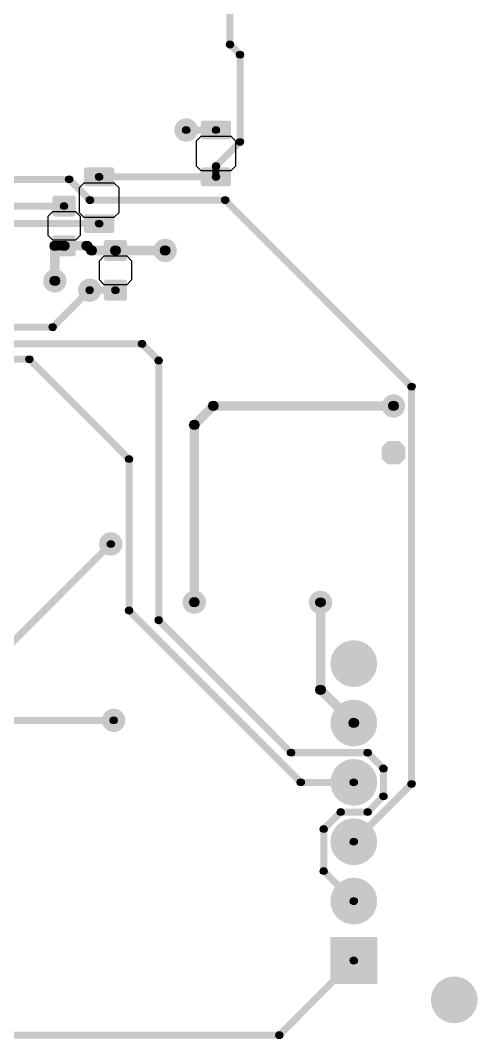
# Model space of a CAD drawing. Header units: millimetres. Extents: x 0 to 3.58, y 0 to 2.95.
# Drawn here: x 2.812 to 3.583, y 0.053 to 1.767 of the extents above; entities that cross this region are included whole.
import ezdxf

# ---------------------------------------------------------------- set-up
doc = ezdxf.new("R2010")
doc.units = ezdxf.units.MM
doc.header["$MEASUREMENT"] = 0
for name, color, linetype in [('BottomLayer', 5, 'Continuous'), ('PadHoleLayer', 156, 'Continuous'), ('ViaHoleLayer', 16, 'Continuous')]:
    doc.layers.add(name, color=color, linetype=linetype)

# ---------------------------------------------------------------- blocks, each defined once
blk = doc.blocks.new('CON__PLS_6_8')
at = {"layer": 'BottomLayer'}
blk.add_hatch(color=5, dxfattribs=at).paths.add_polyline_path([(-0.2894, 0.0394), (-0.2106, 0.0394), (-0.2106, -0.0394), (-0.2894, -0.0394)])
h = blk.add_hatch(color=5, dxfattribs=at)
edge = h.paths.add_edge_path()
edge.add_arc((-0.15, 0), 0.0394, 0, 360)
h = blk.add_hatch(color=5, dxfattribs=at)
edge = h.paths.add_edge_path()
edge.add_arc((-0.05, 0), 0.0394, 0, 360)
h = blk.add_hatch(color=5, dxfattribs=at)
edge = h.paths.add_edge_path()
edge.add_arc((0.05, 0), 0.0394, 0, 360)
h = blk.add_hatch(color=5, dxfattribs=at)
edge = h.paths.add_edge_path()
edge.add_arc((0.15, 0), 0.0394, 0, 360)
h = blk.add_hatch(color=5, dxfattribs=at)
edge = h.paths.add_edge_path()
edge.add_arc((0.25, 0), 0.0394, 0, 360)
at = {"layer": 'PadHoleLayer'}
h = blk.add_hatch(color=156, dxfattribs=at)
edge = h.paths.add_edge_path()
edge.add_arc((-0.25, 0), 0.0217, 0, 360)
h = blk.add_hatch(color=156, dxfattribs=at)
edge = h.paths.add_edge_path()
edge.add_arc((-0.15, 0), 0.0217, 0, 360)
h = blk.add_hatch(color=156, dxfattribs=at)
edge = h.paths.add_edge_path()
edge.add_arc((-0.05, 0), 0.0217, 0, 360)
h = blk.add_hatch(color=156, dxfattribs=at)
edge = h.paths.add_edge_path()
edge.add_arc((0.05, 0), 0.0217, 0, 360)
h = blk.add_hatch(color=156, dxfattribs=at)
edge = h.paths.add_edge_path()
edge.add_arc((0.15, 0), 0.0217, 0, 360)
h = blk.add_hatch(color=156, dxfattribs=at)
edge = h.paths.add_edge_path()
edge.add_arc((0.25, 0), 0.0217, 0, 360)
blk = doc.blocks.new('RES0805_B_26')
at = {"layer": 'BottomLayer'}
h = blk.add_hatch(color=5, dxfattribs=at)
edge = h.paths.add_edge_path()
edge.add_arc((-0.0276, 0.0217), 0.00394, 0, 90)
edge.add_line((-0.0276, 0.0256), (-0.0512, 0.0256))
edge.add_arc((-0.0512, 0.0217), 0.00394, 90, 180)
edge.add_line((-0.0551, 0.0217), (-0.0551, -0.0217))
edge.add_arc((-0.0512, -0.0217), 0.00394, 180, 270)
edge.add_line((-0.0512, -0.0256), (-0.0276, -0.0256))
edge.add_arc((-0.0276, -0.0217), 0.00394, 270, 360)
edge.add_line((-0.0236, -0.0217), (-0.0236, 0.0217))
h = blk.add_hatch(color=5, dxfattribs=at)
edge = h.paths.add_edge_path()
edge.add_arc((0.0512, 0.0217), 0.00394, 0, 90)
edge.add_line((0.0512, 0.0256), (0.0276, 0.0256))
edge.add_arc((0.0276, 0.0217), 0.00394, 90, 180)
edge.add_line((0.0236, 0.0217), (0.0236, -0.0217))
edge.add_arc((0.0276, -0.0217), 0.00394, 180, 270)
edge.add_line((0.0276, -0.0256), (0.0512, -0.0256))
edge.add_arc((0.0512, -0.0217), 0.00394, 270, 360)
edge.add_line((0.0551, -0.0217), (0.0551, 0.0217))
for p, q in [((-0.0207, 0.0335), (-0.0285, 0.0256)), ((-0.0285, 0.0256), (-0.0285, -0.0256)), ((0.0207, 0.0335), (-0.0207, 0.0335)), ((0.0285, 0.0256), (0.0207, 0.0335)), ((0.0285, -0.0256), (0.0285, 0.0256)), ((-0.0285, -0.0256), (-0.0207, -0.0335)), ((-0.0207, -0.0335), (0.0207, -0.0335)), ((0.0207, -0.0335), (0.0285, -0.0256))]:
    blk.add_line(p, q, dxfattribs=at)
blk = doc.blocks.new('RES0805_B_32')
at = {"layer": 'BottomLayer'}
h = blk.add_hatch(color=5, dxfattribs=at)
edge = h.paths.add_edge_path()
edge.add_arc((-0.0276, 0.0217), 0.00394, 0, 90)
edge.add_line((-0.0276, 0.0256), (-0.0512, 0.0256))
edge.add_arc((-0.0512, 0.0217), 0.00394, 90, 180)
edge.add_line((-0.0551, 0.0217), (-0.0551, -0.0217))
edge.add_arc((-0.0512, -0.0217), 0.00394, 180, 270)
edge.add_line((-0.0512, -0.0256), (-0.0276, -0.0256))
edge.add_arc((-0.0276, -0.0217), 0.00394, 270, 360)
edge.add_line((-0.0236, -0.0217), (-0.0236, 0.0217))
h = blk.add_hatch(color=5, dxfattribs=at)
edge = h.paths.add_edge_path()
edge.add_arc((0.0512, 0.0217), 0.00394, 0, 90)
edge.add_line((0.0512, 0.0256), (0.0276, 0.0256))
edge.add_arc((0.0276, 0.0217), 0.00394, 90, 180)
edge.add_line((0.0236, 0.0217), (0.0236, -0.0217))
edge.add_arc((0.0276, -0.0217), 0.00394, 180, 270)
edge.add_line((0.0276, -0.0256), (0.0512, -0.0256))
edge.add_arc((0.0512, -0.0217), 0.00394, 270, 360)
edge.add_line((0.0551, -0.0217), (0.0551, 0.0217))
for p, q in [((-0.0207, 0.0335), (-0.0285, 0.0256)), ((-0.0285, 0.0256), (-0.0285, -0.0256)), ((0.0207, 0.0335), (-0.0207, 0.0335)), ((0.0285, 0.0256), (0.0207, 0.0335)), ((0.0285, -0.0256), (0.0285, 0.0256)), ((-0.0285, -0.0256), (-0.0207, -0.0335)), ((-0.0207, -0.0335), (0.0207, -0.0335)), ((0.0207, -0.0335), (0.0285, -0.0256))]:
    blk.add_line(p, q, dxfattribs=at)
blk = doc.blocks.new('CAP__D5C2H11_59')
at = {"layer": 'BottomLayer'}
blk.add_hatch(color=5, dxfattribs=at).paths.add_polyline_path([(-0.0295, 0.0197), (-0.0492, 0.0197), (-0.0591, 0.0098), (-0.0591, -0.0098), (-0.0492, -0.0197), (-0.0295, -0.0197), (-0.0197, -0.0098), (-0.0197, 0.0098)])
h = blk.add_hatch(color=5, dxfattribs=at)
edge = h.paths.add_edge_path()
edge.add_arc((0.0394, 0), 0.0197, 0, 360)
at = {"layer": 'PadHoleLayer'}
h = blk.add_hatch(color=156, dxfattribs=at)
edge = h.paths.add_edge_path()
edge.add_arc((-0.0394, 0), 0.0118, 0, 360)
h = blk.add_hatch(color=156, dxfattribs=at)
edge = h.paths.add_edge_path()
edge.add_arc((0.0394, 0), 0.0118, 0, 360)
blk = doc.blocks.new('CAPC1608X90N_B_74')
at = {"layer": 'BottomLayer'}
h = blk.add_hatch(color=5, dxfattribs=at)
edge = h.paths.add_edge_path()
edge.add_arc((-0.0202, 0.0153), 0.00443, 0, 90)
edge.add_line((-0.0202, 0.0197), (-0.0468, 0.0197))
edge.add_arc((-0.0468, 0.0153), 0.00443, 90, 180)
edge.add_line((-0.0512, 0.0153), (-0.0512, -0.0153))
edge.add_arc((-0.0468, -0.0153), 0.00443, 180, 270)
edge.add_line((-0.0468, -0.0197), (-0.0202, -0.0197))
edge.add_arc((-0.0202, -0.0153), 0.00443, 270, 360)
edge.add_line((-0.0157, -0.0153), (-0.0157, 0.0153))
h = blk.add_hatch(color=5, dxfattribs=at)
edge = h.paths.add_edge_path()
edge.add_arc((0.0468, 0.0153), 0.00443, 0, 90)
edge.add_line((0.0468, 0.0197), (0.0202, 0.0197))
edge.add_arc((0.0202, 0.0153), 0.00443, 90, 180)
edge.add_line((0.0157, 0.0153), (0.0157, -0.0153))
edge.add_arc((0.0202, -0.0153), 0.00443, 180, 270)
edge.add_line((0.0202, -0.0197), (0.0468, -0.0197))
edge.add_arc((0.0468, -0.0153), 0.00443, 270, 360)
edge.add_line((0.0512, -0.0153), (0.0512, 0.0153))
for p, q in [((-0.0157, 0.0276), (-0.0236, 0.0197)), ((-0.0236, 0.0197), (-0.0236, -0.0197)), ((0.0157, 0.0276), (-0.0157, 0.0276)), ((0.0236, 0.0197), (0.0157, 0.0276)), ((0.0236, -0.0197), (0.0236, 0.0197)), ((-0.0236, -0.0197), (-0.0157, -0.0276)), ((-0.0157, -0.0276), (0.0157, -0.0276)), ((0.0157, -0.0276), (0.0236, -0.0197))]:
    blk.add_line(p, q, dxfattribs=at)
blk = doc.blocks.new('CAPC1608X90N_B_76')
at = {"layer": 'BottomLayer'}
h = blk.add_hatch(color=5, dxfattribs=at)
edge = h.paths.add_edge_path()
edge.add_arc((-0.0202, 0.0153), 0.00443, 0, 90)
edge.add_line((-0.0202, 0.0197), (-0.0468, 0.0197))
edge.add_arc((-0.0468, 0.0153), 0.00443, 90, 180)
edge.add_line((-0.0512, 0.0153), (-0.0512, -0.0153))
edge.add_arc((-0.0468, -0.0153), 0.00443, 180, 270)
edge.add_line((-0.0468, -0.0197), (-0.0202, -0.0197))
edge.add_arc((-0.0202, -0.0153), 0.00443, 270, 360)
edge.add_line((-0.0157, -0.0153), (-0.0157, 0.0153))
h = blk.add_hatch(color=5, dxfattribs=at)
edge = h.paths.add_edge_path()
edge.add_arc((0.0468, 0.0153), 0.00443, 0, 90)
edge.add_line((0.0468, 0.0197), (0.0202, 0.0197))
edge.add_arc((0.0202, 0.0153), 0.00443, 90, 180)
edge.add_line((0.0157, 0.0153), (0.0157, -0.0153))
edge.add_arc((0.0202, -0.0153), 0.00443, 180, 270)
edge.add_line((0.0202, -0.0197), (0.0468, -0.0197))
edge.add_arc((0.0468, -0.0153), 0.00443, 270, 360)
edge.add_line((0.0512, -0.0153), (0.0512, 0.0153))
for p, q in [((-0.0157, 0.0276), (-0.0236, 0.0197)), ((-0.0236, 0.0197), (-0.0236, -0.0197)), ((0.0157, 0.0276), (-0.0157, 0.0276)), ((0.0236, 0.0197), (0.0157, 0.0276)), ((0.0236, -0.0197), (0.0236, 0.0197)), ((-0.0236, -0.0197), (-0.0157, -0.0276)), ((-0.0157, -0.0276), (0.0157, -0.0276)), ((0.0157, -0.0276), (0.0236, -0.0197))]:
    blk.add_line(p, q, dxfattribs=at)

msp = doc.modelspace()

# ---------------------------------------------------------------- hatches: boundary and pattern name
at = {"layer": 'BottomLayer'}
for points in [[(3.1713, 1.7267), (3.1594, 1.7267), (3.1594, 1.8543), (3.1713, 1.8543)], [(3.1612, 1.7225), (3.1695, 1.7308), (3.1865, 1.7139), (3.1781, 1.7055)], [(3.1882, 1.5627), (3.1764, 1.5627), (3.1764, 1.7097), (3.1882, 1.7097)], [(3.0913, 1.5768), (3.0913, 1.5886), (3.0917, 1.5886), (3.0917, 1.5768)], [(3.0917, 1.5768), (3.0917, 1.5886), (3.1417, 1.5886), (3.1417, 1.5768)], [(3.1459, 1.5179), (3.1376, 1.5263), (3.1781, 1.5668), (3.1865, 1.5585)], [(2.9449, 1.498), (2.9449, 1.5098), (3.1417, 1.5098), (3.1417, 1.498)], [(3.1476, 1.5039), (3.1358, 1.5039), (3.1358, 1.5221), (3.1476, 1.5221)], [(2.2524, 1.4937), (2.2524, 1.5055), (2.8944, 1.5055), (2.8944, 1.4937)], [(2.8902, 1.4954), (2.8986, 1.5038), (2.9335, 1.4688), (2.9251, 1.4605)], [(2.4623, 1.4488), (2.4623, 1.4606), (2.8858, 1.4606), (2.8858, 1.4488)], [(2.9293, 1.4588), (2.9293, 1.4706), (3.1573, 1.4706), (3.1573, 1.4588)], [(3.1531, 1.4605), (3.1615, 1.4688), (3.4755, 1.1548), (3.4671, 1.1465)], [(2.7239, 1.4193), (2.7239, 1.4311), (2.9449, 1.4311), (2.9449, 1.4193)], [(2.8703, 1.3799), (2.8703, 1.3957), (2.8858, 1.3957), (2.8858, 1.3799)], [(2.8858, 1.3799), (2.8858, 1.3957), (2.9243, 1.3957), (2.9243, 1.3799)], [(2.9188, 1.3822), (2.9299, 1.3934), (2.9378, 1.3855), (2.9266, 1.3744)], [(2.8782, 1.3287), (2.8624, 1.3287), (2.8624, 1.3878), (2.8782, 1.3878)], [(2.9322, 1.372), (2.9322, 1.3878), (2.9724, 1.3878), (2.9724, 1.372)], [(2.9724, 1.372), (2.9724, 1.3878), (3.0561, 1.3878), (3.0561, 1.372)], [(2.8709, 1.2465), (2.8625, 1.2548), (2.9248, 1.3172), (2.9332, 1.3088)], [(2.929, 1.3071), (2.929, 1.3189), (2.9724, 1.3189), (2.9724, 1.3071)], [(2.5256, 1.2448), (2.5256, 1.2566), (2.8667, 1.2566), (2.8667, 1.2448)], [(2.5563, 1.2168), (2.5563, 1.2286), (3.0173, 1.2286), (3.0173, 1.2168)], [(3.0131, 1.2185), (3.0215, 1.2268), (3.0495, 1.1988), (3.0411, 1.1905)], [(2.5724, 1.1908), (2.5724, 1.2026), (2.8273, 1.2026), (2.8273, 1.1908)], [(2.8231, 1.1925), (2.8315, 1.2008), (2.9995, 1.0328), (2.9911, 1.0245)], [(3.0512, 0.7573), (3.0394, 0.7573), (3.0394, 1.1947), (3.0512, 1.1947)], [(3.4772, 0.4816), (3.4654, 0.4816), (3.4654, 1.1507), (3.4772, 1.1507)], [(3.1109, 1.0805), (3.0998, 1.0917), (3.1318, 1.1237), (3.1429, 1.1125)], [(3.1373, 1.1102), (3.1373, 1.126), (3.4409, 1.126), (3.4409, 1.1102)], [(3.1132, 0.7877), (3.0974, 0.7877), (3.0974, 1.0861), (3.1132, 1.0861)], [(3.0012, 0.7737), (2.9894, 0.7737), (2.9894, 1.0287), (3.0012, 1.0287)], [(2.7876, 0.7005), (2.7793, 0.7089), (2.9604, 0.89), (2.9687, 0.8817)], [(2.9911, 0.7695), (2.9995, 0.7778), (3.2889, 0.4884), (3.2806, 0.4801)], [(3.3258, 0.6403), (3.3101, 0.6403), (3.3101, 0.7874), (3.3258, 0.7874)], [(3.0411, 0.7531), (3.0495, 0.7614), (3.2725, 0.5384), (3.2641, 0.5301)], [(3.3124, 0.6348), (3.3235, 0.6459), (3.3796, 0.5898), (3.3684, 0.5787)], [(2.797, 0.5828), (2.797, 0.5946), (2.9694, 0.5946), (2.9694, 0.5828)], [(3.2683, 0.5283), (3.2683, 0.5402), (3.3973, 0.5402), (3.3973, 0.5283)], [(3.3931, 0.5301), (3.4015, 0.5384), (3.4282, 0.5117), (3.4198, 0.5034)], [(3.4299, 0.4609), (3.4181, 0.4609), (3.4181, 0.5076), (3.4299, 0.5076)], [(3.2847, 0.4783), (3.2847, 0.4902), (3.374, 0.4902), (3.374, 0.4783)], [(3.3782, 0.3801), (3.3698, 0.3884), (3.4671, 0.4857), (3.4755, 0.4774)], [(3.4015, 0.4301), (3.3931, 0.4384), (3.4198, 0.4651), (3.4282, 0.4568)], [(3.3275, 0.4015), (3.3191, 0.4098), (3.3477, 0.4384), (3.3561, 0.4301)], [(3.3519, 0.4283), (3.3519, 0.4402), (3.3973, 0.4402), (3.3973, 0.4283)], [(3.3292, 0.3349), (3.3174, 0.3349), (3.3174, 0.4057), (3.3292, 0.4057)], [(3.3191, 0.3308), (3.3275, 0.3391), (3.3782, 0.2884), (3.3698, 0.2801)], [(3.2526, 0.0545), (3.2443, 0.0628), (3.3698, 0.1884), (3.3782, 0.1801)], [(0.4323, 0.0528), (0.4323, 0.0646), (3.2484, 0.0646), (3.2484, 0.0528)]]:
    msp.add_hatch(color=5, dxfattribs=at).paths.add_polyline_path(points)
h = msp.add_hatch(color=5, dxfattribs=at)
edge = h.paths.add_edge_path()
edge.add_arc((3.1653, 1.7267), 0.00591, 0, 360)
h = msp.add_hatch(color=5, dxfattribs=at)
edge = h.paths.add_edge_path()
edge.add_arc((3.1653, 1.7267), 0.00591, 0, 360)
h = msp.add_hatch(color=5, dxfattribs=at)
edge = h.paths.add_edge_path()
edge.add_arc((3.1823, 1.7097), 0.00591, 0, 360)
h = msp.add_hatch(color=5, dxfattribs=at)
edge = h.paths.add_edge_path()
edge.add_arc((3.1823, 1.7097), 0.00591, 0, 360)
h = msp.add_hatch(color=5, dxfattribs=at)
edge = h.paths.add_edge_path()
edge.add_arc((3.0913, 1.5827), 0.0197, 0, 360)
h = msp.add_hatch(color=5, dxfattribs=at)
edge = h.paths.add_edge_path()
edge.add_arc((3.0917, 1.5827), 0.0197, 0, 360)
h = msp.add_hatch(color=5, dxfattribs=at)
edge = h.paths.add_edge_path()
edge.add_arc((3.0913, 1.5827), 0.00591, 0, 360)
h = msp.add_hatch(color=5, dxfattribs=at)
edge = h.paths.add_edge_path()
edge.add_arc((3.0917, 1.5827), 0.00591, 0, 360)
h = msp.add_hatch(color=5, dxfattribs=at)
edge = h.paths.add_edge_path()
edge.add_arc((3.0917, 1.5827), 0.00591, 0, 360)
h = msp.add_hatch(color=5, dxfattribs=at)
edge = h.paths.add_edge_path()
edge.add_arc((3.1417, 1.5827), 0.00591, 0, 360)
h = msp.add_hatch(color=5, dxfattribs=at)
edge = h.paths.add_edge_path()
edge.add_arc((3.1823, 1.5627), 0.00591, 0, 360)
h = msp.add_hatch(color=5, dxfattribs=at)
edge = h.paths.add_edge_path()
edge.add_arc((3.1823, 1.5627), 0.00591, 0, 360)
h = msp.add_hatch(color=5, dxfattribs=at)
edge = h.paths.add_edge_path()
edge.add_arc((3.1417, 1.5221), 0.00591, 0, 360)
h = msp.add_hatch(color=5, dxfattribs=at)
edge = h.paths.add_edge_path()
edge.add_arc((3.1417, 1.5221), 0.00591, 0, 360)
h = msp.add_hatch(color=5, dxfattribs=at)
edge = h.paths.add_edge_path()
edge.add_arc((2.9449, 1.5039), 0.00591, 0, 360)
h = msp.add_hatch(color=5, dxfattribs=at)
edge = h.paths.add_edge_path()
edge.add_arc((3.1417, 1.5039), 0.00591, 0, 360)
h = msp.add_hatch(color=5, dxfattribs=at)
edge = h.paths.add_edge_path()
edge.add_arc((3.1417, 1.5039), 0.00591, 0, 360)
h = msp.add_hatch(color=5, dxfattribs=at)
edge = h.paths.add_edge_path()
edge.add_arc((2.8944, 1.4996), 0.00591, 0, 360)
h = msp.add_hatch(color=5, dxfattribs=at)
edge = h.paths.add_edge_path()
edge.add_arc((2.8944, 1.4996), 0.00591, 0, 360)
h = msp.add_hatch(color=5, dxfattribs=at)
edge = h.paths.add_edge_path()
edge.add_arc((2.8858, 1.4547), 0.00591, 0, 360)
h = msp.add_hatch(color=5, dxfattribs=at)
edge = h.paths.add_edge_path()
edge.add_arc((2.9293, 1.4647), 0.00591, 0, 360)
h = msp.add_hatch(color=5, dxfattribs=at)
edge = h.paths.add_edge_path()
edge.add_arc((2.9293, 1.4647), 0.00591, 0, 360)
h = msp.add_hatch(color=5, dxfattribs=at)
edge = h.paths.add_edge_path()
edge.add_arc((3.1573, 1.4647), 0.00591, 0, 360)
h = msp.add_hatch(color=5, dxfattribs=at)
edge = h.paths.add_edge_path()
edge.add_arc((3.1573, 1.4647), 0.00591, 0, 360)
h = msp.add_hatch(color=5, dxfattribs=at)
edge = h.paths.add_edge_path()
edge.add_arc((2.9449, 1.4252), 0.00591, 0, 360)
h = msp.add_hatch(color=5, dxfattribs=at)
edge = h.paths.add_edge_path()
edge.add_arc((2.8703, 1.3878), 0.00787, 0, 360)
h = msp.add_hatch(color=5, dxfattribs=at)
edge = h.paths.add_edge_path()
edge.add_arc((2.8703, 1.3878), 0.00787, 0, 360)
h = msp.add_hatch(color=5, dxfattribs=at)
edge = h.paths.add_edge_path()
edge.add_arc((2.8858, 1.3878), 0.00787, 0, 360)
h = msp.add_hatch(color=5, dxfattribs=at)
edge = h.paths.add_edge_path()
edge.add_arc((2.8858, 1.3878), 0.00787, 0, 360)
h = msp.add_hatch(color=5, dxfattribs=at)
edge = h.paths.add_edge_path()
edge.add_arc((2.9243, 1.3878), 0.00787, 0, 360)
h = msp.add_hatch(color=5, dxfattribs=at)
edge = h.paths.add_edge_path()
edge.add_arc((2.9243, 1.3878), 0.00787, 0, 360)
h = msp.add_hatch(color=5, dxfattribs=at)
edge = h.paths.add_edge_path()
edge.add_arc((3.0561, 1.3799), 0.0197, 0, 360)
h = msp.add_hatch(color=5, dxfattribs=at)
edge = h.paths.add_edge_path()
edge.add_arc((2.9322, 1.3799), 0.00787, 0, 360)
h = msp.add_hatch(color=5, dxfattribs=at)
edge = h.paths.add_edge_path()
edge.add_arc((2.9322, 1.3799), 0.00787, 0, 360)
h = msp.add_hatch(color=5, dxfattribs=at)
edge = h.paths.add_edge_path()
edge.add_arc((2.9724, 1.3799), 0.00787, 0, 360)
h = msp.add_hatch(color=5, dxfattribs=at)
edge = h.paths.add_edge_path()
edge.add_arc((2.9724, 1.3799), 0.00787, 0, 360)
h = msp.add_hatch(color=5, dxfattribs=at)
edge = h.paths.add_edge_path()
edge.add_arc((3.0561, 1.3799), 0.00787, 0, 360)
h = msp.add_hatch(color=5, dxfattribs=at)
edge = h.paths.add_edge_path()
edge.add_arc((2.8703, 1.3287), 0.0197, 0, 360)
h = msp.add_hatch(color=5, dxfattribs=at)
edge = h.paths.add_edge_path()
edge.add_arc((2.8703, 1.3287), 0.00787, 0, 360)
h = msp.add_hatch(color=5, dxfattribs=at)
edge = h.paths.add_edge_path()
edge.add_arc((2.929, 1.313), 0.0197, 0, 360)
h = msp.add_hatch(color=5, dxfattribs=at)
edge = h.paths.add_edge_path()
edge.add_arc((2.929, 1.313), 0.00591, 0, 360)
h = msp.add_hatch(color=5, dxfattribs=at)
edge = h.paths.add_edge_path()
edge.add_arc((2.929, 1.313), 0.00591, 0, 360)
h = msp.add_hatch(color=5, dxfattribs=at)
edge = h.paths.add_edge_path()
edge.add_arc((2.9724, 1.313), 0.00591, 0, 360)
h = msp.add_hatch(color=5, dxfattribs=at)
edge = h.paths.add_edge_path()
edge.add_arc((2.8667, 1.2507), 0.00591, 0, 360)
h = msp.add_hatch(color=5, dxfattribs=at)
edge = h.paths.add_edge_path()
edge.add_arc((2.8667, 1.2507), 0.00591, 0, 360)
h = msp.add_hatch(color=5, dxfattribs=at)
edge = h.paths.add_edge_path()
edge.add_arc((3.0173, 1.2227), 0.00591, 0, 360)
h = msp.add_hatch(color=5, dxfattribs=at)
edge = h.paths.add_edge_path()
edge.add_arc((3.0173, 1.2227), 0.00591, 0, 360)
h = msp.add_hatch(color=5, dxfattribs=at)
edge = h.paths.add_edge_path()
edge.add_arc((2.8273, 1.1967), 0.00591, 0, 360)
h = msp.add_hatch(color=5, dxfattribs=at)
edge = h.paths.add_edge_path()
edge.add_arc((2.8273, 1.1967), 0.00591, 0, 360)
h = msp.add_hatch(color=5, dxfattribs=at)
edge = h.paths.add_edge_path()
edge.add_arc((3.0453, 1.1947), 0.00591, 0, 360)
h = msp.add_hatch(color=5, dxfattribs=at)
edge = h.paths.add_edge_path()
edge.add_arc((3.0453, 1.1947), 0.00591, 0, 360)
h = msp.add_hatch(color=5, dxfattribs=at)
edge = h.paths.add_edge_path()
edge.add_arc((3.4713, 1.1507), 0.00591, 0, 360)
h = msp.add_hatch(color=5, dxfattribs=at)
edge = h.paths.add_edge_path()
edge.add_arc((3.4713, 1.1507), 0.00591, 0, 360)
h = msp.add_hatch(color=5, dxfattribs=at)
edge = h.paths.add_edge_path()
edge.add_arc((3.1373, 1.1181), 0.00787, 0, 360)
h = msp.add_hatch(color=5, dxfattribs=at)
edge = h.paths.add_edge_path()
edge.add_arc((3.1373, 1.1181), 0.00787, 0, 360)
h = msp.add_hatch(color=5, dxfattribs=at)
edge = h.paths.add_edge_path()
edge.add_arc((3.4409, 1.1181), 0.00787, 0, 360)
h = msp.add_hatch(color=5, dxfattribs=at)
edge = h.paths.add_edge_path()
edge.add_arc((3.1053, 1.0861), 0.00787, 0, 360)
h = msp.add_hatch(color=5, dxfattribs=at)
edge = h.paths.add_edge_path()
edge.add_arc((3.1053, 1.0861), 0.00787, 0, 360)
h = msp.add_hatch(color=5, dxfattribs=at)
edge = h.paths.add_edge_path()
edge.add_arc((2.9953, 1.0287), 0.00591, 0, 360)
h = msp.add_hatch(color=5, dxfattribs=at)
edge = h.paths.add_edge_path()
edge.add_arc((2.9953, 1.0287), 0.00591, 0, 360)
h = msp.add_hatch(color=5, dxfattribs=at)
edge = h.paths.add_edge_path()
edge.add_arc((2.9646, 0.8858), 0.0197, 0, 360)
h = msp.add_hatch(color=5, dxfattribs=at)
edge = h.paths.add_edge_path()
edge.add_arc((2.9646, 0.8858), 0.00591, 0, 360)
h = msp.add_hatch(color=5, dxfattribs=at)
edge = h.paths.add_edge_path()
edge.add_arc((3.1053, 0.7877), 0.0197, 0, 360)
h = msp.add_hatch(color=5, dxfattribs=at)
edge = h.paths.add_edge_path()
edge.add_arc((3.3179, 0.7874), 0.0197, 0, 360)
h = msp.add_hatch(color=5, dxfattribs=at)
edge = h.paths.add_edge_path()
edge.add_arc((3.1053, 0.7877), 0.00787, 0, 360)
h = msp.add_hatch(color=5, dxfattribs=at)
edge = h.paths.add_edge_path()
edge.add_arc((3.3179, 0.7874), 0.00787, 0, 360)
h = msp.add_hatch(color=5, dxfattribs=at)
edge = h.paths.add_edge_path()
edge.add_arc((2.9953, 0.7737), 0.00591, 0, 360)
h = msp.add_hatch(color=5, dxfattribs=at)
edge = h.paths.add_edge_path()
edge.add_arc((2.9953, 0.7737), 0.00591, 0, 360)
h = msp.add_hatch(color=5, dxfattribs=at)
edge = h.paths.add_edge_path()
edge.add_arc((3.0453, 0.7573), 0.00591, 0, 360)
h = msp.add_hatch(color=5, dxfattribs=at)
edge = h.paths.add_edge_path()
edge.add_arc((3.0453, 0.7573), 0.00591, 0, 360)
h = msp.add_hatch(color=5, dxfattribs=at)
edge = h.paths.add_edge_path()
edge.add_arc((3.3179, 0.6403), 0.00787, 0, 360)
h = msp.add_hatch(color=5, dxfattribs=at)
edge = h.paths.add_edge_path()
edge.add_arc((3.3179, 0.6403), 0.00787, 0, 360)
h = msp.add_hatch(color=5, dxfattribs=at)
edge = h.paths.add_edge_path()
edge.add_arc((2.9694, 0.5887), 0.0197, 0, 360)
h = msp.add_hatch(color=5, dxfattribs=at)
edge = h.paths.add_edge_path()
edge.add_arc((2.9694, 0.5887), 0.00591, 0, 360)
h = msp.add_hatch(color=5, dxfattribs=at)
edge = h.paths.add_edge_path()
edge.add_arc((3.374, 0.5843), 0.00787, 0, 360)
h = msp.add_hatch(color=5, dxfattribs=at)
edge = h.paths.add_edge_path()
edge.add_arc((3.2683, 0.5343), 0.00591, 0, 360)
h = msp.add_hatch(color=5, dxfattribs=at)
edge = h.paths.add_edge_path()
edge.add_arc((3.2683, 0.5343), 0.00591, 0, 360)
h = msp.add_hatch(color=5, dxfattribs=at)
edge = h.paths.add_edge_path()
edge.add_arc((3.3973, 0.5343), 0.00591, 0, 360)
h = msp.add_hatch(color=5, dxfattribs=at)
edge = h.paths.add_edge_path()
edge.add_arc((3.3973, 0.5343), 0.00591, 0, 360)
h = msp.add_hatch(color=5, dxfattribs=at)
edge = h.paths.add_edge_path()
edge.add_arc((3.424, 0.5076), 0.00591, 0, 360)
h = msp.add_hatch(color=5, dxfattribs=at)
edge = h.paths.add_edge_path()
edge.add_arc((3.424, 0.5076), 0.00591, 0, 360)
h = msp.add_hatch(color=5, dxfattribs=at)
edge = h.paths.add_edge_path()
edge.add_arc((3.2847, 0.4843), 0.00591, 0, 360)
h = msp.add_hatch(color=5, dxfattribs=at)
edge = h.paths.add_edge_path()
edge.add_arc((3.2847, 0.4843), 0.00591, 0, 360)
h = msp.add_hatch(color=5, dxfattribs=at)
edge = h.paths.add_edge_path()
edge.add_arc((3.374, 0.4843), 0.00591, 0, 360)
h = msp.add_hatch(color=5, dxfattribs=at)
edge = h.paths.add_edge_path()
edge.add_arc((3.4713, 0.4816), 0.00591, 0, 360)
h = msp.add_hatch(color=5, dxfattribs=at)
edge = h.paths.add_edge_path()
edge.add_arc((3.4713, 0.4816), 0.00591, 0, 360)
h = msp.add_hatch(color=5, dxfattribs=at)
edge = h.paths.add_edge_path()
edge.add_arc((3.424, 0.4609), 0.00591, 0, 360)
h = msp.add_hatch(color=5, dxfattribs=at)
edge = h.paths.add_edge_path()
edge.add_arc((3.424, 0.4609), 0.00591, 0, 360)
h = msp.add_hatch(color=5, dxfattribs=at)
edge = h.paths.add_edge_path()
edge.add_arc((3.3519, 0.4343), 0.00591, 0, 360)
h = msp.add_hatch(color=5, dxfattribs=at)
edge = h.paths.add_edge_path()
edge.add_arc((3.3519, 0.4343), 0.00591, 0, 360)
h = msp.add_hatch(color=5, dxfattribs=at)
edge = h.paths.add_edge_path()
edge.add_arc((3.3973, 0.4343), 0.00591, 0, 360)
h = msp.add_hatch(color=5, dxfattribs=at)
edge = h.paths.add_edge_path()
edge.add_arc((3.3973, 0.4343), 0.00591, 0, 360)
h = msp.add_hatch(color=5, dxfattribs=at)
edge = h.paths.add_edge_path()
edge.add_arc((3.3233, 0.4057), 0.00591, 0, 360)
h = msp.add_hatch(color=5, dxfattribs=at)
edge = h.paths.add_edge_path()
edge.add_arc((3.3233, 0.4057), 0.00591, 0, 360)
h = msp.add_hatch(color=5, dxfattribs=at)
edge = h.paths.add_edge_path()
edge.add_arc((3.374, 0.3843), 0.00591, 0, 360)
h = msp.add_hatch(color=5, dxfattribs=at)
edge = h.paths.add_edge_path()
edge.add_arc((3.3233, 0.3349), 0.00591, 0, 360)
h = msp.add_hatch(color=5, dxfattribs=at)
edge = h.paths.add_edge_path()
edge.add_arc((3.3233, 0.3349), 0.00591, 0, 360)
h = msp.add_hatch(color=5, dxfattribs=at)
edge = h.paths.add_edge_path()
edge.add_arc((3.374, 0.2843), 0.00591, 0, 360)
h = msp.add_hatch(color=5, dxfattribs=at)
edge = h.paths.add_edge_path()
edge.add_arc((3.374, 0.1843), 0.00591, 0, 360)
h = msp.add_hatch(color=5, dxfattribs=at)
edge = h.paths.add_edge_path()
edge.add_arc((3.5433, 0.1181), 0.0197, 0, 360)
h = msp.add_hatch(color=5, dxfattribs=at)
edge = h.paths.add_edge_path()
edge.add_arc((3.2484, 0.0587), 0.00591, 0, 360)
h = msp.add_hatch(color=5, dxfattribs=at)
edge = h.paths.add_edge_path()
edge.add_arc((3.2484, 0.0587), 0.00591, 0, 360)
at = {"layer": 'PadHoleLayer'}
h = msp.add_hatch(color=156, dxfattribs=at)
edge = h.paths.add_edge_path()
edge.add_arc((3.5433, 0.1181), 0.0394, 0, 360)
at = {"layer": 'ViaHoleLayer'}
h = msp.add_hatch(color=16, dxfattribs=at)
edge = h.paths.add_edge_path()
edge.add_arc((3.0913, 1.5827), 0.0118, 0, 360)
h = msp.add_hatch(color=16, dxfattribs=at)
edge = h.paths.add_edge_path()
edge.add_arc((3.0917, 1.5827), 0.0118, 0, 360)
h = msp.add_hatch(color=16, dxfattribs=at)
edge = h.paths.add_edge_path()
edge.add_arc((3.0561, 1.3799), 0.0118, 0, 360)
h = msp.add_hatch(color=16, dxfattribs=at)
edge = h.paths.add_edge_path()
edge.add_arc((2.8703, 1.3287), 0.0118, 0, 360)
h = msp.add_hatch(color=16, dxfattribs=at)
edge = h.paths.add_edge_path()
edge.add_arc((2.929, 1.313), 0.0118, 0, 360)
h = msp.add_hatch(color=16, dxfattribs=at)
edge = h.paths.add_edge_path()
edge.add_arc((2.9646, 0.8858), 0.0118, 0, 360)
h = msp.add_hatch(color=16, dxfattribs=at)
edge = h.paths.add_edge_path()
edge.add_arc((3.1053, 0.7877), 0.0118, 0, 360)
h = msp.add_hatch(color=16, dxfattribs=at)
edge = h.paths.add_edge_path()
edge.add_arc((3.3179, 0.7874), 0.0118, 0, 360)
h = msp.add_hatch(color=16, dxfattribs=at)
edge = h.paths.add_edge_path()
edge.add_arc((2.9694, 0.5887), 0.0118, 0, 360)

# ---------------------------------------------------------------- linework, layer by layer
at = {"layer": 'BottomLayer'}
for centre, radius in [((3.1653, 1.7267), 0.00591), ((3.1653, 1.7267), 0.00591), ((3.1823, 1.7097), 0.00591), ((3.1823, 1.7097), 0.00591), ((3.0913, 1.5827), 0.00591), ((3.0917, 1.5827), 0.00591), ((3.0917, 1.5827), 0.00591), ((3.1417, 1.5827), 0.00591), ((3.1823, 1.5627), 0.00591), ((3.1823, 1.5627), 0.00591), ((3.1417, 1.5221), 0.00591), ((3.1417, 1.5221), 0.00591), ((2.9449, 1.5039), 0.00591), ((3.1417, 1.5039), 0.00591), ((3.1417, 1.5039), 0.00591), ((2.8944, 1.4996), 0.00591), ((2.8944, 1.4996), 0.00591), ((2.8858, 1.4547), 0.00591), ((2.9293, 1.4647), 0.00591), ((2.9293, 1.4647), 0.00591), ((3.1573, 1.4647), 0.00591), ((3.1573, 1.4647), 0.00591), ((2.9449, 1.4252), 0.00591), ((2.8703, 1.3878), 0.00787), ((2.8703, 1.3878), 0.00787), ((2.8858, 1.3878), 0.00787), ((2.8858, 1.3878), 0.00787), ((2.9243, 1.3878), 0.00787), ((2.9243, 1.3878), 0.00787), ((2.9322, 1.3799), 0.00787), ((2.9322, 1.3799), 0.00787), ((2.9724, 1.3799), 0.00787), ((2.9724, 1.3799), 0.00787), ((3.0561, 1.3799), 0.00787), ((2.8703, 1.3287), 0.00787), ((2.929, 1.313), 0.00591), ((2.929, 1.313), 0.00591), ((2.9724, 1.313), 0.00591), ((2.8667, 1.2507), 0.00591), ((2.8667, 1.2507), 0.00591), ((3.0173, 1.2227), 0.00591), ((3.0173, 1.2227), 0.00591), ((2.8273, 1.1967), 0.00591), ((2.8273, 1.1967), 0.00591), ((3.0453, 1.1947), 0.00591), ((3.0453, 1.1947), 0.00591), ((3.4713, 1.1507), 0.00591), ((3.4713, 1.1507), 0.00591), ((3.1373, 1.1181), 0.00787), ((3.1373, 1.1181), 0.00787), ((3.4409, 1.1181), 0.00787), ((3.1053, 1.0861), 0.00787), ((3.1053, 1.0861), 0.00787), ((2.9953, 1.0287), 0.00591), ((2.9953, 1.0287), 0.00591), ((2.9646, 0.8858), 0.00591), ((3.1053, 0.7877), 0.00787), ((3.3179, 0.7874), 0.00787), ((2.9953, 0.7737), 0.00591), ((2.9953, 0.7737), 0.00591), ((3.0453, 0.7573), 0.00591), ((3.0453, 0.7573), 0.00591), ((3.3179, 0.6403), 0.00787), ((3.3179, 0.6403), 0.00787), ((2.9694, 0.5887), 0.00591), ((3.374, 0.5843), 0.00787), ((3.2683, 0.5343), 0.00591), ((3.2683, 0.5343), 0.00591), ((3.3973, 0.5343), 0.00591), ((3.3973, 0.5343), 0.00591), ((3.424, 0.5076), 0.00591), ((3.424, 0.5076), 0.00591), ((3.2847, 0.4843), 0.00591), ((3.2847, 0.4843), 0.00591), ((3.374, 0.4843), 0.00591), ((3.4713, 0.4816), 0.00591), ((3.4713, 0.4816), 0.00591), ((3.424, 0.4609), 0.00591), ((3.424, 0.4609), 0.00591), ((3.3519, 0.4343), 0.00591), ((3.3519, 0.4343), 0.00591), ((3.3973, 0.4343), 0.00591), ((3.3973, 0.4343), 0.00591), ((3.3233, 0.4057), 0.00591), ((3.3233, 0.4057), 0.00591), ((3.374, 0.3843), 0.00591), ((3.3233, 0.3349), 0.00591), ((3.3233, 0.3349), 0.00591), ((3.374, 0.2843), 0.00591), ((3.374, 0.1843), 0.00591), ((3.2484, 0.0587), 0.00591), ((3.2484, 0.0587), 0.00591)]:
    msp.add_circle(centre, radius, dxfattribs=at)

# ---------------------------------------------------------------- block references
for name, p, rotation in [('RES0805_B_26', (3.1417, 1.5433), 90), ('RES0805_B_32', (2.9449, 1.4646), 90), ('CAPC1608X90N_B_76', (2.8858, 1.4213), 270), ('CAPC1608X90N_B_74', (2.9724, 1.3465), 90), ('CAP__D5C2H11_59', (3.4409, 1.0787), 90), ('CON__PLS_6_8', (3.374, 0.4343), 90)]:
    msp.add_blockref(name, p, dxfattribs=dict(rotation=rotation))

doc.saveas('drawing.dxf')
